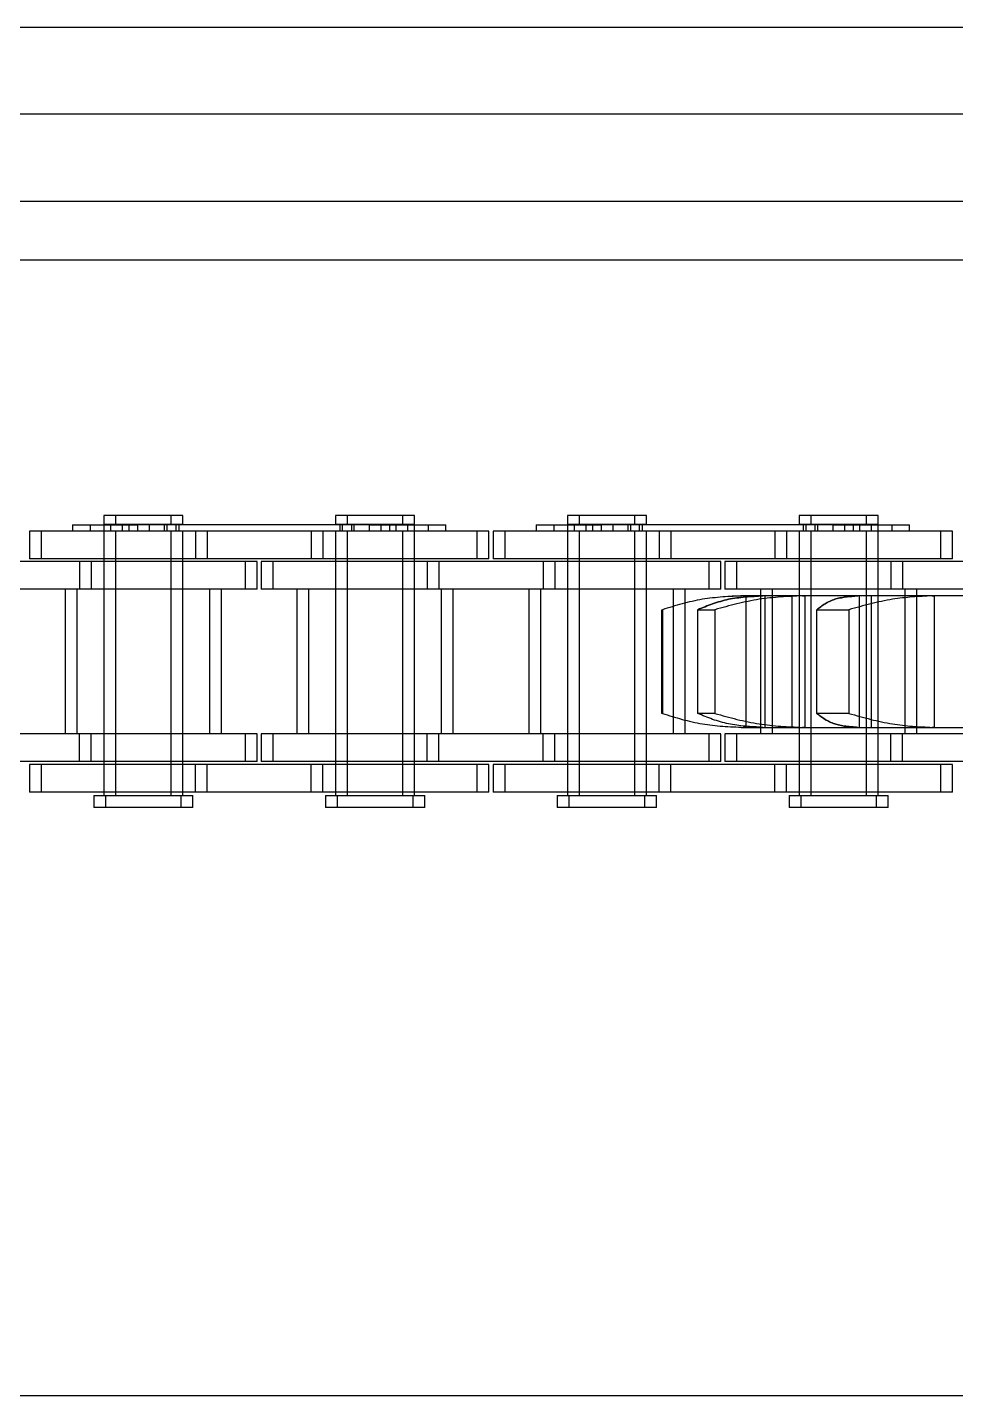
# Model space of a CAD drawing. Header units: metres. Extents: x 0 to 21025, y 0 to 14850.
# Drawn here: x 2581.7 to 2632.6, y 9261.1 to 9336.1 of the extents above; entities that cross this region are included whole.
import ezdxf

# ---------------------------------------------------------------- set-up
doc = ezdxf.new("R2010")
doc.units = ezdxf.units.M
doc.header["$LTSCALE"] = 25
doc.linetypes.add('HIDDEN2', pattern=[4.7625, 3.175, -1.5875])
doc.layers.add('SL4', color=4, linetype='Continuous')
doc.layers.add('ST1', color=7, linetype='HIDDEN2')

msp = doc.modelspace()

# ---------------------------------------------------------------- linework, layer by layer
at = {"layer": 'SL4'}
for p, q in [((2875.564, 9336.149), (1925.562, 9336.149)), ((2085.802, 9326.624), (2875.564, 9326.624)), ((2085.807, 9261.149), (2875.564, 9261.149))]:
    msp.add_line(p, q, dxfattribs=at)
at = {"layer": 'ST1'}
for p, q in [((2875.564, 9331.386), (1875.564, 9331.386)), ((2085.802, 9326.624), (2875.564, 9326.624)), ((2875.564, 9323.386), (1875.564, 9323.386)), ((2589.575, 9309.384), (2585.885, 9309.384)), ((2585.885, 9309.384), (2585.885, 9308.91)), ((2586.525, 9309.384), (2586.525, 9308.91)), ((2590.215, 9309.384), (2589.575, 9309.384)), ((2589.575, 9308.91), (2589.575, 9309.384)), ((2590.215, 9308.91), (2590.215, 9309.384)), ((2602.275, 9309.384), (2598.585, 9309.384)), ((2598.585, 9309.384), (2598.585, 9308.91)), ((2599.225, 9309.384), (2599.225, 9308.91)), ((2602.915, 9309.384), (2602.275, 9309.384)), ((2602.275, 9308.91), (2602.275, 9309.384)), ((2602.915, 9308.91), (2602.915, 9309.384)), ((2614.975, 9309.384), (2611.285, 9309.384)), ((2611.285, 9309.384), (2611.285, 9308.91)), ((2611.924, 9309.384), (2611.924, 9308.91)), ((2615.614, 9309.384), (2614.975, 9309.384)), ((2614.975, 9308.91), (2614.975, 9309.384)), ((2615.614, 9308.91), (2615.614, 9309.384)), ((2627.675, 9309.384), (2623.985, 9309.384)), ((2623.985, 9309.384), (2623.985, 9308.91)), ((2624.624, 9309.384), (2624.624, 9308.91)), ((2628.314, 9309.384), (2627.675, 9309.384)), ((2627.675, 9308.91), (2627.675, 9309.384)), ((2628.314, 9308.91), (2628.314, 9309.384)), ((2590.905, 9308.541), (2581.81, 9308.541)), ((2581.81, 9308.541), (2581.81, 9307.021)), ((2582.45, 9308.541), (2582.45, 9307.021)), ((2584.178, 9308.873), (2587.73, 9308.873)), ((2584.178, 9308.873), (2584.178, 9308.541)), ((2585.139, 9308.873), (2585.139, 9308.541)), ((2585.885, 9308.91), (2589.575, 9308.91)), ((2585.885, 9308.873), (2585.885, 9307.021)), ((2585.885, 9308.541), (2585.885, 9294.042)), ((2586.254, 9308.91), (2586.254, 9308.541)), ((2586.525, 9308.541), (2586.525, 9307.021)), ((2586.525, 9308.541), (2586.525, 9294.042)), ((2586.894, 9308.91), (2586.894, 9308.541)), ((2587.263, 9308.873), (2587.263, 9308.541)), ((2587.73, 9308.873), (2587.73, 9308.541)), ((2600.43, 9308.873), (2587.73, 9308.873)), ((2588.37, 9308.873), (2588.37, 9308.541)), ((2589.206, 9308.541), (2589.206, 9308.91)), ((2589.349, 9308.873), (2589.349, 9308.541)), ((2589.575, 9308.91), (2590.215, 9308.91)), ((2589.575, 9307.021), (2589.575, 9308.541)), ((2589.575, 9294.042), (2589.575, 9308.541)), ((2589.846, 9308.541), (2589.846, 9308.91)), ((2589.989, 9308.873), (2589.989, 9308.541)), ((2590.215, 9307.021), (2590.215, 9308.541)), ((2590.215, 9294.042), (2590.215, 9308.541)), ((2590.905, 9308.541), (2590.905, 9307.021)), ((2597.255, 9308.541), (2590.905, 9308.541)), ((2591.545, 9308.541), (2591.545, 9307.021)), ((2597.255, 9308.541), (2597.255, 9307.021)), ((2606.35, 9308.541), (2597.255, 9308.541)), ((2597.895, 9308.541), (2597.895, 9307.021)), ((2598.585, 9308.91), (2602.275, 9308.91)), ((2598.585, 9308.541), (2598.585, 9307.021)), ((2598.585, 9308.541), (2598.585, 9294.042)), ((2598.811, 9308.873), (2598.811, 9308.541)), ((2598.954, 9308.91), (2598.954, 9308.541)), ((2599.225, 9308.541), (2599.225, 9307.021)), ((2599.225, 9308.541), (2599.225, 9294.042)), ((2599.45, 9308.873), (2599.45, 9308.541)), ((2599.594, 9308.91), (2599.594, 9308.541)), ((2600.43, 9308.873), (2600.43, 9308.541)), ((2600.43, 9308.873), (2603.661, 9308.873)), ((2601.07, 9308.873), (2601.07, 9308.541)), ((2601.537, 9308.873), (2601.537, 9308.541)), ((2601.906, 9308.541), (2601.906, 9308.91)), ((2602.275, 9308.91), (2602.915, 9308.91)), ((2602.275, 9307.021), (2602.275, 9308.541)), ((2602.275, 9294.042), (2602.275, 9308.541)), ((2602.546, 9308.541), (2602.546, 9308.91)), ((2602.915, 9307.021), (2602.915, 9308.873)), ((2602.915, 9294.042), (2602.915, 9308.541)), ((2603.661, 9308.873), (2603.661, 9308.541)), ((2603.661, 9308.873), (2604.622, 9308.873)), ((2604.622, 9308.541), (2604.622, 9308.873)), ((2606.99, 9308.541), (2606.35, 9308.541)), ((2606.35, 9307.021), (2606.35, 9308.541)), ((2606.99, 9307.021), (2606.99, 9308.541)), ((2616.305, 9308.541), (2607.21, 9308.541)), ((2607.21, 9308.541), (2607.21, 9307.021)), ((2607.849, 9308.541), (2607.849, 9307.021)), ((2609.578, 9308.873), (2613.13, 9308.873)), ((2609.578, 9308.873), (2609.578, 9308.541)), ((2610.539, 9308.873), (2610.539, 9308.541)), ((2611.285, 9308.91), (2614.975, 9308.91)), ((2611.285, 9308.873), (2611.285, 9307.021)), ((2611.285, 9308.541), (2611.285, 9294.042)), ((2611.654, 9308.91), (2611.654, 9308.541)), ((2611.924, 9308.541), (2611.924, 9307.021)), ((2611.924, 9308.541), (2611.924, 9294.042)), ((2612.293, 9308.91), (2612.293, 9308.541)), ((2612.662, 9308.873), (2612.662, 9308.541)), ((2613.13, 9308.873), (2613.13, 9308.541)), ((2625.83, 9308.873), (2613.13, 9308.873)), ((2613.769, 9308.873), (2613.769, 9308.541)), ((2614.606, 9308.541), (2614.606, 9308.91)), ((2614.749, 9308.873), (2614.749, 9308.541)), ((2614.975, 9308.91), (2615.614, 9308.91)), ((2614.975, 9307.021), (2614.975, 9308.541)), ((2614.975, 9294.042), (2614.975, 9308.541)), ((2615.245, 9308.541), (2615.245, 9308.91)), ((2615.389, 9308.873), (2615.389, 9308.541)), ((2615.614, 9307.021), (2615.614, 9308.541)), ((2615.614, 9294.042), (2615.614, 9308.541)), ((2616.305, 9308.541), (2616.305, 9307.021)), ((2622.655, 9308.541), (2616.305, 9308.541)), ((2616.944, 9308.541), (2616.944, 9307.021)), ((2622.655, 9308.541), (2622.655, 9307.021)), ((2631.75, 9308.541), (2622.655, 9308.541)), ((2623.294, 9308.541), (2623.294, 9307.021)), ((2623.985, 9308.91), (2627.675, 9308.91)), ((2623.985, 9308.541), (2623.985, 9307.021)), ((2623.985, 9308.541), (2623.985, 9294.042)), ((2624.211, 9308.873), (2624.211, 9308.541)), ((2624.354, 9308.91), (2624.354, 9308.541)), ((2624.624, 9308.541), (2624.624, 9307.021)), ((2624.624, 9308.541), (2624.624, 9294.042)), ((2624.85, 9308.873), (2624.85, 9308.541)), ((2624.993, 9308.91), (2624.993, 9308.541)), ((2625.83, 9308.873), (2625.83, 9308.541)), ((2625.83, 9308.873), (2629.061, 9308.873)), ((2626.469, 9308.873), (2626.469, 9308.541)), ((2626.937, 9308.873), (2626.937, 9308.541)), ((2627.306, 9308.541), (2627.306, 9308.91)), ((2627.675, 9308.91), (2628.314, 9308.91)), ((2627.675, 9307.021), (2627.675, 9308.541)), ((2627.675, 9294.042), (2627.675, 9308.541)), ((2627.945, 9308.541), (2627.945, 9308.91)), ((2628.314, 9307.021), (2628.314, 9308.873)), ((2628.314, 9294.042), (2628.314, 9308.541)), ((2629.061, 9308.873), (2629.061, 9308.541)), ((2629.061, 9308.873), (2630.021, 9308.873)), ((2630.021, 9308.541), (2630.021, 9308.873)), ((2632.389, 9308.541), (2631.75, 9308.541)), ((2631.75, 9307.021), (2631.75, 9308.541)), ((2632.389, 9307.021), (2632.389, 9308.541)), ((2584.555, 9306.869), (2578.205, 9306.869)), ((2590.905, 9307.021), (2581.81, 9307.021)), ((2584.555, 9306.869), (2584.555, 9305.349)), ((2593.65, 9306.869), (2584.555, 9306.869)), ((2585.195, 9306.869), (2585.195, 9305.349)), ((2585.885, 9306.869), (2585.885, 9305.349)), ((2586.525, 9306.869), (2586.525, 9305.349)), ((2589.575, 9305.349), (2589.575, 9306.869)), ((2590.215, 9305.349), (2590.215, 9306.869)), ((2597.255, 9307.021), (2590.905, 9307.021)), ((2594.29, 9306.869), (2593.65, 9306.869)), ((2593.65, 9305.349), (2593.65, 9306.869)), ((2594.29, 9305.349), (2594.29, 9306.869)), ((2603.605, 9306.869), (2594.51, 9306.869)), ((2594.51, 9306.869), (2594.51, 9305.349)), ((2595.15, 9306.869), (2595.15, 9305.349)), ((2606.35, 9307.021), (2597.255, 9307.021)), ((2598.585, 9306.869), (2598.585, 9305.349)), ((2599.225, 9306.869), (2599.225, 9305.349)), ((2602.275, 9305.349), (2602.275, 9306.869)), ((2602.915, 9305.349), (2602.915, 9306.869)), ((2603.605, 9306.869), (2603.605, 9305.349)), ((2609.955, 9306.869), (2603.605, 9306.869)), ((2604.245, 9306.869), (2604.245, 9305.349)), ((2606.99, 9307.021), (2606.35, 9307.021)), ((2616.305, 9307.021), (2607.21, 9307.021)), ((2609.955, 9306.869), (2609.955, 9305.349)), ((2619.05, 9306.869), (2609.955, 9306.869)), ((2610.595, 9306.869), (2610.595, 9305.349)), ((2611.285, 9306.869), (2611.285, 9305.349)), ((2611.924, 9306.869), (2611.924, 9305.349)), ((2614.975, 9305.349), (2614.975, 9306.869)), ((2615.614, 9305.349), (2615.614, 9306.869)), ((2622.655, 9307.021), (2616.305, 9307.021)), ((2619.69, 9306.869), (2619.05, 9306.869)), ((2619.05, 9305.349), (2619.05, 9306.869)), ((2619.69, 9305.349), (2619.69, 9306.869)), ((2629.005, 9306.869), (2619.91, 9306.869)), ((2619.91, 9306.869), (2619.91, 9305.349)), ((2620.549, 9306.869), (2620.549, 9305.349)), ((2631.75, 9307.021), (2622.655, 9307.021)), ((2623.985, 9306.869), (2623.985, 9305.349)), ((2624.624, 9306.869), (2624.624, 9305.349)), ((2627.675, 9305.349), (2627.675, 9306.869)), ((2628.314, 9305.349), (2628.314, 9306.869)), ((2629.005, 9306.869), (2629.005, 9305.349)), ((2635.355, 9306.869), (2629.005, 9306.869)), ((2629.644, 9306.869), (2629.644, 9305.349)), ((2632.389, 9307.021), (2631.75, 9307.021)), ((2584.555, 9305.349), (2578.205, 9305.349)), ((2583.77, 9305.349), (2583.77, 9297.419)), ((2584.41, 9305.349), (2584.41, 9297.419)), ((2593.65, 9305.349), (2584.555, 9305.349)), ((2585.885, 9305.349), (2585.885, 9297.419)), ((2586.525, 9305.349), (2586.525, 9297.419)), ((2589.575, 9297.419), (2589.575, 9305.349)), ((2590.215, 9297.419), (2590.215, 9305.349)), ((2591.69, 9297.419), (2591.69, 9305.349)), ((2592.33, 9297.419), (2592.33, 9305.349)), ((2594.29, 9305.349), (2593.65, 9305.349)), ((2603.605, 9305.349), (2594.51, 9305.349)), ((2596.47, 9305.349), (2596.47, 9297.419)), ((2597.11, 9305.349), (2597.11, 9297.419)), ((2598.585, 9305.349), (2598.585, 9297.419)), ((2599.225, 9305.349), (2599.225, 9297.419)), ((2602.275, 9297.419), (2602.275, 9305.349)), ((2602.915, 9297.419), (2602.915, 9305.349)), ((2609.955, 9305.349), (2603.605, 9305.349)), ((2604.39, 9297.419), (2604.39, 9305.349)), ((2605.03, 9297.419), (2605.03, 9305.349)), ((2609.17, 9305.349), (2609.17, 9297.419)), ((2609.81, 9305.349), (2609.81, 9297.419)), ((2619.05, 9305.349), (2609.955, 9305.349)), ((2611.285, 9305.349), (2611.285, 9297.419)), ((2611.924, 9305.349), (2611.924, 9297.419)), ((2614.975, 9297.419), (2614.975, 9305.349)), ((2615.614, 9297.419), (2615.614, 9305.349)), ((2617.09, 9297.419), (2617.09, 9305.349)), ((2617.73, 9297.419), (2617.73, 9305.349)), ((2619.69, 9305.349), (2619.05, 9305.349)), ((2629.005, 9305.349), (2619.91, 9305.349)), ((2621.87, 9305.349), (2621.87, 9297.419)), ((2622.509, 9305.349), (2622.509, 9297.419)), ((2623.985, 9305.349), (2623.985, 9297.419)), ((2624.624, 9305.349), (2624.624, 9297.419)), ((2627.675, 9297.419), (2627.675, 9305.349)), ((2628.314, 9297.419), (2628.314, 9305.349)), ((2635.355, 9305.349), (2629.005, 9305.349)), ((2629.79, 9297.419), (2629.79, 9305.349)), ((2630.429, 9297.419), (2630.429, 9305.349)), ((2620.317, 9304.98), (2620.797, 9304.989)), ((2620.938, 9304.989), (2620.797, 9304.989)), ((2621.064, 9304.989), (2620.938, 9304.989)), ((2620.938, 9304.989), (2621.064, 9304.989)), ((2621.064, 9304.989), (2621.064, 9297.779)), ((2621.994, 9304.989), (2621.064, 9304.989)), ((2624.159, 9304.989), (2621.994, 9304.989)), ((2622.103, 9304.989), (2622.103, 9297.779)), ((2623.601, 9297.779), (2623.601, 9304.989)), ((2624.287, 9304.989), (2624.159, 9304.989)), ((2624.159, 9304.989), (2624.287, 9304.989)), ((2624.287, 9304.989), (2624.287, 9297.779)), ((2627.201, 9304.989), (2624.287, 9304.989)), ((2631.27, 9304.989), (2627.201, 9304.989)), ((2627.279, 9304.989), (2627.279, 9297.779)), ((2627.948, 9297.779), (2627.948, 9304.989)), ((2631.385, 9304.989), (2631.27, 9304.989)), ((2631.27, 9304.989), (2631.385, 9304.989)), ((2631.385, 9304.989), (2631.385, 9297.779)), ((2635.93, 9304.989), (2631.385, 9304.989)), ((2616.464, 9304.227), (2616.488, 9304.227)), ((2616.464, 9298.541), (2616.464, 9304.227)), ((2616.488, 9304.227), (2616.488, 9298.541)), ((2618.426, 9304.227), (2619.364, 9304.227)), ((2618.426, 9298.541), (2618.426, 9304.227)), ((2619.364, 9304.227), (2619.364, 9298.541)), ((2624.945, 9304.227), (2626.708, 9304.227)), ((2624.945, 9298.541), (2624.945, 9304.227)), ((2626.708, 9304.227), (2626.708, 9298.541)), ((2616.488, 9298.541), (2616.464, 9298.541)), ((2619.364, 9298.541), (2618.426, 9298.541)), ((2626.708, 9298.541), (2624.945, 9298.541)), ((2620.797, 9297.779), (2620.938, 9297.779)), ((2620.938, 9297.779), (2621.064, 9297.779)), ((2621.064, 9297.779), (2620.938, 9297.779)), ((2621.064, 9297.779), (2621.994, 9297.779)), ((2621.994, 9297.779), (2624.159, 9297.779)), ((2624.159, 9297.779), (2624.287, 9297.779)), ((2624.287, 9297.779), (2624.159, 9297.779)), ((2624.287, 9297.779), (2627.201, 9297.779)), ((2627.201, 9297.779), (2631.27, 9297.779)), ((2631.27, 9297.779), (2631.385, 9297.779)), ((2631.385, 9297.779), (2631.27, 9297.779)), ((2631.385, 9297.779), (2635.93, 9297.779)), ((2584.555, 9297.419), (2578.205, 9297.419)), ((2584.555, 9295.899), (2584.555, 9297.419)), ((2593.65, 9297.419), (2584.555, 9297.419)), ((2585.195, 9295.899), (2585.195, 9297.419)), ((2585.885, 9297.419), (2585.885, 9295.899)), ((2586.525, 9297.419), (2586.525, 9295.899)), ((2589.575, 9295.899), (2589.575, 9297.419)), ((2590.215, 9295.899), (2590.215, 9297.419)), ((2594.29, 9297.419), (2593.65, 9297.419)), ((2593.65, 9295.899), (2593.65, 9297.419)), ((2594.29, 9295.899), (2594.29, 9297.419)), ((2603.605, 9297.419), (2594.51, 9297.419)), ((2594.51, 9297.419), (2594.51, 9295.899)), ((2595.15, 9297.419), (2595.15, 9295.899)), ((2598.585, 9297.419), (2598.585, 9295.899)), ((2599.225, 9297.419), (2599.225, 9295.899)), ((2602.275, 9295.899), (2602.275, 9297.419)), ((2602.915, 9295.899), (2602.915, 9297.419)), ((2603.605, 9295.899), (2603.605, 9297.419)), ((2609.955, 9297.419), (2603.605, 9297.419)), ((2604.245, 9295.899), (2604.245, 9297.419)), ((2609.955, 9295.899), (2609.955, 9297.419)), ((2619.05, 9297.419), (2609.955, 9297.419)), ((2610.595, 9295.899), (2610.595, 9297.419)), ((2611.285, 9297.419), (2611.285, 9295.899)), ((2611.924, 9297.419), (2611.924, 9295.899)), ((2614.975, 9295.899), (2614.975, 9297.419)), ((2615.614, 9295.899), (2615.614, 9297.419)), ((2619.69, 9297.419), (2619.05, 9297.419)), ((2619.05, 9295.899), (2619.05, 9297.419)), ((2619.69, 9295.899), (2619.69, 9297.419)), ((2629.005, 9297.419), (2619.91, 9297.419)), ((2619.91, 9297.419), (2619.91, 9295.899)), ((2620.549, 9297.419), (2620.549, 9295.899)), ((2623.985, 9297.419), (2623.985, 9295.899)), ((2624.624, 9297.419), (2624.624, 9295.899)), ((2627.675, 9295.899), (2627.675, 9297.419)), ((2628.314, 9295.899), (2628.314, 9297.419)), ((2629.005, 9295.899), (2629.005, 9297.419)), ((2635.355, 9297.419), (2629.005, 9297.419)), ((2629.644, 9295.899), (2629.644, 9297.419)), ((2584.555, 9295.899), (2578.205, 9295.899)), ((2590.905, 9295.747), (2581.81, 9295.747)), ((2581.81, 9295.747), (2581.81, 9294.227)), ((2582.45, 9295.747), (2582.45, 9294.227)), ((2593.65, 9295.899), (2584.555, 9295.899)), ((2585.885, 9295.747), (2585.885, 9294.227)), ((2586.525, 9295.747), (2586.525, 9294.227)), ((2589.575, 9294.227), (2589.575, 9295.747)), ((2590.215, 9294.227), (2590.215, 9295.747)), ((2590.905, 9294.227), (2590.905, 9295.747)), ((2597.255, 9295.747), (2590.905, 9295.747)), ((2591.545, 9294.227), (2591.545, 9295.747)), ((2594.29, 9295.899), (2593.65, 9295.899)), ((2603.605, 9295.899), (2594.51, 9295.899)), ((2597.255, 9294.227), (2597.255, 9295.747)), ((2606.35, 9295.747), (2597.255, 9295.747)), ((2597.895, 9294.227), (2597.895, 9295.747)), ((2598.585, 9295.747), (2598.585, 9294.227)), ((2599.225, 9295.747), (2599.225, 9294.227)), ((2602.275, 9294.227), (2602.275, 9295.747)), ((2602.915, 9294.227), (2602.915, 9295.747)), ((2609.955, 9295.899), (2603.605, 9295.899)), ((2606.99, 9295.747), (2606.35, 9295.747)), ((2606.35, 9294.227), (2606.35, 9295.747)), ((2606.99, 9294.227), (2606.99, 9295.747)), ((2616.305, 9295.747), (2607.21, 9295.747)), ((2607.21, 9295.747), (2607.21, 9294.227)), ((2607.849, 9295.747), (2607.849, 9294.227)), ((2619.05, 9295.899), (2609.955, 9295.899)), ((2611.285, 9295.747), (2611.285, 9294.227)), ((2611.924, 9295.747), (2611.924, 9294.227)), ((2614.975, 9294.227), (2614.975, 9295.747)), ((2615.614, 9294.227), (2615.614, 9295.747)), ((2616.305, 9294.227), (2616.305, 9295.747)), ((2622.655, 9295.747), (2616.305, 9295.747)), ((2616.944, 9294.227), (2616.944, 9295.747)), ((2619.69, 9295.899), (2619.05, 9295.899)), ((2629.005, 9295.899), (2619.91, 9295.899)), ((2622.655, 9294.227), (2622.655, 9295.747)), ((2631.75, 9295.747), (2622.655, 9295.747)), ((2623.294, 9294.227), (2623.294, 9295.747)), ((2623.985, 9295.747), (2623.985, 9294.227)), ((2624.624, 9295.747), (2624.624, 9294.227)), ((2627.675, 9294.227), (2627.675, 9295.747)), ((2628.314, 9294.227), (2628.314, 9295.747)), ((2635.355, 9295.899), (2629.005, 9295.899)), ((2632.389, 9295.747), (2631.75, 9295.747)), ((2631.75, 9294.227), (2631.75, 9295.747)), ((2632.389, 9294.227), (2632.389, 9295.747)), ((2590.905, 9294.227), (2581.81, 9294.227)), ((2585.332, 9294.042), (2590.129, 9294.042)), ((2585.332, 9294.042), (2585.332, 9293.384)), ((2585.971, 9294.042), (2585.971, 9293.384)), ((2590.129, 9294.042), (2590.768, 9294.042)), ((2590.129, 9293.384), (2590.129, 9294.042)), ((2590.768, 9293.384), (2590.768, 9294.042)), ((2597.255, 9294.227), (2590.905, 9294.227)), ((2606.35, 9294.227), (2597.255, 9294.227)), ((2598.032, 9294.042), (2602.829, 9294.042)), ((2598.032, 9294.042), (2598.032, 9293.384)), ((2598.671, 9294.042), (2598.671, 9293.384)), ((2602.829, 9294.042), (2603.468, 9294.042)), ((2602.829, 9293.384), (2602.829, 9294.042)), ((2603.468, 9293.384), (2603.468, 9294.042)), ((2606.99, 9294.227), (2606.35, 9294.227)), ((2616.305, 9294.227), (2607.21, 9294.227)), ((2610.732, 9294.042), (2615.529, 9294.042)), ((2610.732, 9294.042), (2610.732, 9293.384)), ((2611.371, 9294.042), (2611.371, 9293.384)), ((2615.529, 9294.042), (2616.168, 9294.042)), ((2615.529, 9293.384), (2615.529, 9294.042)), ((2616.168, 9293.384), (2616.168, 9294.042)), ((2622.655, 9294.227), (2616.305, 9294.227)), ((2631.75, 9294.227), (2622.655, 9294.227)), ((2623.432, 9294.042), (2628.229, 9294.042)), ((2623.432, 9294.042), (2623.432, 9293.384)), ((2624.071, 9294.042), (2624.071, 9293.384)), ((2628.229, 9294.042), (2628.868, 9294.042)), ((2628.229, 9293.384), (2628.229, 9294.042)), ((2628.868, 9293.384), (2628.868, 9294.042)), ((2632.389, 9294.227), (2631.75, 9294.227)), ((2590.129, 9293.384), (2585.332, 9293.384)), ((2590.768, 9293.384), (2590.129, 9293.384)), ((2602.829, 9293.384), (2598.032, 9293.384)), ((2603.468, 9293.384), (2602.829, 9293.384)), ((2615.529, 9293.384), (2610.732, 9293.384)), ((2616.168, 9293.384), (2615.529, 9293.384)), ((2628.229, 9293.384), (2623.432, 9293.384)), ((2628.868, 9293.384), (2628.229, 9293.384))]:
    msp.add_line(p, q, dxfattribs=at)
for points, knots in [([(2620.938, 9304.989), (2620.172, 9304.953), (2618.591, 9304.88), (2617.203, 9304.449), (2616.488, 9304.227)], [0, 0, 0, 0, 0.484725, 1, 1, 1, 1]), ([(2618.426, 9304.227), (2618.964, 9304.449), (2620.009, 9304.88), (2621.346, 9304.953), (2621.994, 9304.989)], [0, 0, 0, 0, 0.515264, 1, 1, 1, 1]), ([(2621.994, 9304.989), (2621.346, 9304.953), (2620.009, 9304.88), (2618.964, 9304.449), (2618.426, 9304.227)], [0, 0, 0, 0, 0.484736, 1, 1, 1, 1]), ([(2624.159, 9304.989), (2623.368, 9304.953), (2621.735, 9304.88), (2620.17, 9304.449), (2619.364, 9304.227)], [0, 0, 0, 0, 0.484722, 1, 1, 1, 1]), ([(2624.945, 9304.227), (2625.241, 9304.449), (2625.816, 9304.88), (2626.749, 9304.953), (2627.201, 9304.989)], [0, 0, 0, 0, 0.515263, 1, 1, 1, 1]), ([(2627.201, 9304.989), (2626.749, 9304.953), (2625.816, 9304.88), (2625.241, 9304.449), (2624.945, 9304.227)], [0, 0, 0, 0, 0.484737, 1, 1, 1, 1]), ([(2631.27, 9304.989), (2630.548, 9304.953), (2629.06, 9304.88), (2627.508, 9304.449), (2626.708, 9304.227)], [0, 0, 0, 0, 0.484736, 1, 1, 1, 1]), ([(2616.488, 9298.541), (2617.203, 9298.318), (2618.591, 9297.887), (2620.172, 9297.814), (2620.938, 9297.779)], [0, 0, 0, 0, 0.515254, 1, 1, 1, 1]), ([(2621.994, 9297.779), (2621.346, 9297.814), (2620.009, 9297.887), (2618.964, 9298.318), (2618.426, 9298.541)], [0, 0, 0, 0, 0.484736, 1, 1, 1, 1]), ([(2619.364, 9298.541), (2620.17, 9298.318), (2621.735, 9297.887), (2623.368, 9297.814), (2624.159, 9297.779)], [0, 0, 0, 0, 0.5152562, 1, 1, 1, 1]), ([(2627.201, 9297.779), (2626.749, 9297.814), (2625.816, 9297.887), (2625.241, 9298.318), (2624.945, 9298.541)], [0, 0, 0, 0, 0.484737, 1, 1, 1, 1]), ([(2624.945, 9298.541), (2625.241, 9298.318), (2625.816, 9297.887), (2626.749, 9297.814), (2627.201, 9297.779)], [0, 0, 0, 0, 0.515263, 1, 1, 1, 1]), ([(2626.708, 9298.541), (2627.508, 9298.318), (2629.06, 9297.887), (2630.548, 9297.814), (2631.27, 9297.779)], [0, 0, 0, 0, 0.515264, 1, 1, 1, 1])]:
    msp.add_open_spline(points, degree=3, knots=knots, dxfattribs=at)

doc.saveas('drawing.dxf')
